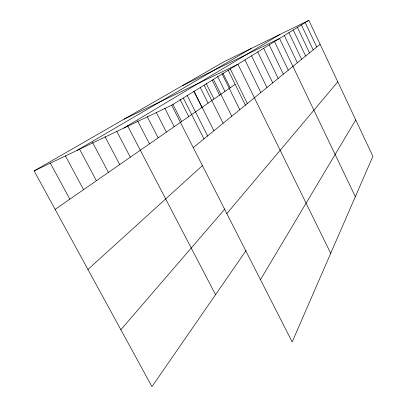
<?xml version="1.0" encoding="UTF-8"?>
<svg xmlns="http://www.w3.org/2000/svg" width="407" height="407" viewBox="0 0 407 407"><rect width="100%" height="100%" fill="white"/><g stroke="black" fill="none" stroke-linecap="round" stroke-linejoin="round"><path stroke-width="0.61" d="M260.465 279.645L355.743 119.928M246.072 250.549L151.959 386.65L34.117 170.904L223.998 61.737L308.847 20.35L372.883 156.324L292.17 341.941L171.688 105.225L308.847 20.35M226.847 213.599L337.8 81.822M120.854 329.706L224.862 209.035M87.948 269.459L202.645 165.379M193.259 147.609L320.1 44.236M55.143 209.402L235.149 84.351M123.743 128.113L279.97 34.437M77.04 150.412L251.134 48.499M182.28 85.719L279.558 38.477L355.336 196.683M124.125 119.154L237.942 64.225L330.698 253.342M34.117 170.904L171.688 105.225M50.285 163.065L69.856 199.186M65.385 155.83L83.572 189.652M79.528 149.14L96.398 180.744M92.511 142.404L108.415 172.395M105.011 136.681L119.699 164.555M116.799 131.39L130.311 157.183M127.595 125.814L215.542 294.704M137.571 120.884L149.481 143.864M147.258 116.682L158.165 137.831M156.268 112.363L166.402 132.112M164.759 108.145L174.221 126.679M172.838 104.167L181.659 121.51M179.98 99.293L188.741 116.59M187.062 95.187L207.707 136.111M183.313 98.031L203.968 138.879M194.088 91.366L213.904 130.784M193.818 91.285L201.933 107.423M204.1 85.17L223.138 123.26M200.28 87.561L208.089 103.149M206.181 83.455L213.975 99.059M217.501 76.272L225.005 91.397M213.426 79.396L231.746 116.239M212.103 80.067L219.607 95.146M222.944 73.179L230.179 87.8M222.141 74.008L239.794 109.681M230.296 68.961L247.329 103.541M228.179 70.218L245.487 105.316M244.933 59.9L260.862 92.516M251.521 55.825L266.956 87.546M263.639 48.326L278.174 78.403M257.748 51.974L272.721 82.85M269.22 44.872L283.348 74.186M274.522 41.59L288.258 70.187M284.351 35.511L297.369 62.759M293.269 29.991L305.642 56.018M288.919 32.682L301.602 59.31M297.431 27.417L309.498 52.874M305.204 22.604L316.717 46.993M301.404 24.954L313.187 49.868"/></g></svg>
